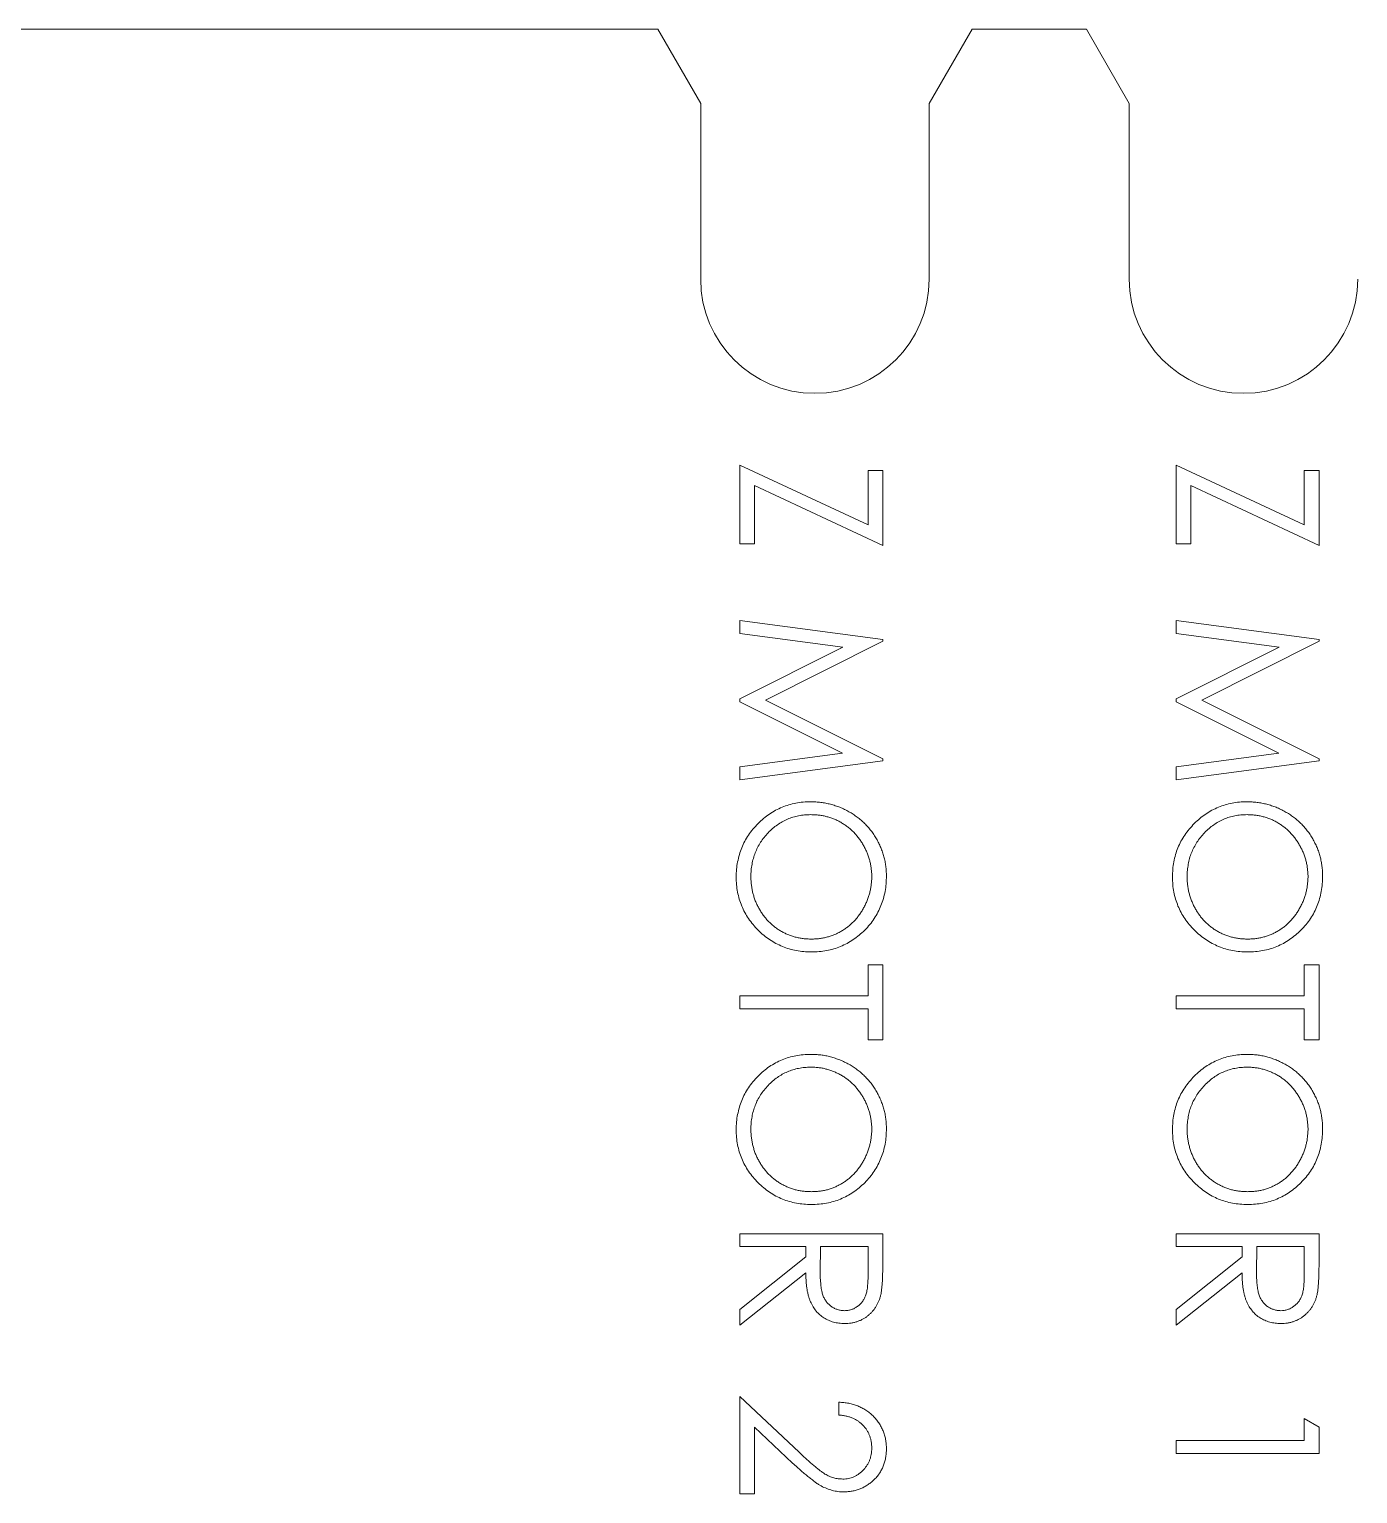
# Model space of a CAD drawing. Header units: millimetres. Extents: x 5 to 292, y 3 to 208.
# Drawn here: x 29.63 to 38.93, y 124.78 to 135.03 of the extents above; entities that cross this region are included whole.
import ezdxf

# ---------------------------------------------------------------- set-up
doc = ezdxf.new("R2010")
doc.units = ezdxf.units.MM

msp = doc.modelspace()

# ---------------------------------------------------------------- linework, layer by layer
at = {"color": 7, "linetype": 'Continuous', "lineweight": 15}
for p, q in [((22.631, 135.035), (34.031, 135.035)), ((34.031, 135.035), (34.331, 134.515)), ((35.931, 134.515), (36.231, 135.035)), ((36.231, 135.035), (37.031, 135.035)), ((37.031, 135.035), (37.331, 134.515)), ((34.331, 133.285), (34.331, 134.515)), ((35.931, 133.285), (35.931, 134.515)), ((37.331, 133.285), (37.331, 134.515)), ((34.606, 131.983), (35.503, 131.564)), ((34.606, 131.432), (34.606, 131.983)), ((35.503, 131.945), (35.606, 131.945)), ((35.503, 131.564), (35.503, 131.945)), ((35.606, 131.945), (35.606, 131.419)), ((37.66, 131.983), (38.557, 131.564)), ((37.66, 131.432), (37.66, 131.983)), ((38.557, 131.945), (38.66, 131.945)), ((38.557, 131.564), (38.557, 131.945)), ((38.66, 131.945), (38.66, 131.419)), ((34.708, 131.839), (34.708, 131.432)), ((35.606, 131.419), (34.708, 131.839)), ((37.762, 131.839), (37.762, 131.432)), ((38.66, 131.419), (37.762, 131.839)), ((34.708, 131.432), (34.606, 131.432)), ((37.762, 131.432), (37.66, 131.432)), ((34.606, 130.893), (35.606, 130.761)), ((34.606, 130.803), (34.606, 130.893)), ((37.66, 130.893), (38.66, 130.761)), ((37.66, 130.803), (37.66, 130.893)), ((35.327, 130.708), (34.606, 130.803)), ((38.381, 130.708), (37.66, 130.803)), ((34.606, 130.345), (35.327, 130.708)), ((35.606, 130.749), (34.785, 130.336)), ((35.606, 130.761), (35.606, 130.749)), ((37.66, 130.345), (38.381, 130.708)), ((38.66, 130.749), (37.839, 130.336)), ((38.66, 130.761), (38.66, 130.749)), ((34.606, 130.325), (34.606, 130.345)), ((35.325, 129.964), (34.606, 130.325)), ((34.785, 130.336), (35.606, 129.924)), ((37.66, 130.325), (37.66, 130.345)), ((38.379, 129.964), (37.66, 130.325)), ((37.839, 130.336), (38.66, 129.924)), ((34.606, 129.868), (35.325, 129.964)), ((37.66, 129.868), (38.379, 129.964)), ((35.606, 129.911), (34.606, 129.778)), ((34.606, 129.778), (34.606, 129.868)), ((35.606, 129.924), (35.606, 129.911)), ((38.66, 129.911), (37.66, 129.778)), ((37.66, 129.778), (37.66, 129.868)), ((38.66, 129.924), (38.66, 129.911)), ((35.503, 128.483), (35.606, 128.483)), ((35.503, 128.265), (35.503, 128.483)), ((35.606, 128.483), (35.606, 127.958)), ((38.557, 128.483), (38.66, 128.483)), ((38.557, 128.265), (38.557, 128.483)), ((38.66, 128.483), (38.66, 127.958)), ((34.606, 128.265), (35.503, 128.265)), ((34.606, 128.175), (34.606, 128.265)), ((37.66, 128.265), (38.557, 128.265)), ((37.66, 128.175), (37.66, 128.265)), ((35.503, 128.175), (34.606, 128.175)), ((35.503, 127.958), (35.503, 128.175)), ((38.557, 128.175), (37.66, 128.175)), ((38.557, 127.958), (38.557, 128.175)), ((35.606, 127.958), (35.503, 127.958)), ((38.66, 127.958), (38.557, 127.958)), ((34.606, 126.509), (34.606, 126.599)), ((34.606, 126.599), (35.606, 126.599)), ((35.606, 126.599), (35.606, 126.398)), ((37.66, 126.509), (37.66, 126.599)), ((37.66, 126.599), (38.66, 126.599)), ((38.66, 126.599), (38.66, 126.398)), ((35.067, 126.509), (34.606, 126.509)), ((35.067, 126.436), (35.067, 126.509)), ((35.17, 126.509), (35.168, 126.326)), ((35.503, 126.509), (35.17, 126.509)), ((35.503, 126.321), (35.503, 126.509)), ((38.121, 126.509), (37.66, 126.509)), ((38.121, 126.436), (38.121, 126.509)), ((38.224, 126.509), (38.222, 126.326)), ((38.557, 126.509), (38.224, 126.509)), ((38.557, 126.321), (38.557, 126.509)), ((34.606, 126.069), (35.067, 126.436)), ((37.66, 126.069), (38.121, 126.436)), ((35.067, 126.325), (34.606, 125.958)), ((38.121, 126.325), (37.66, 125.958)), ((34.606, 125.958), (34.606, 126.069)), ((37.66, 125.958), (37.66, 126.069)), ((34.606, 125.458), (35.02, 125.07)), ((34.606, 124.778), (34.606, 125.458)), ((35.298, 125.329), (35.298, 125.419)), ((34.708, 125.243), (34.708, 124.778)), ((34.975, 124.993), (34.708, 125.243)), ((38.557, 125.15), (38.557, 125.304)), ((38.557, 125.304), (38.66, 125.245)), ((38.66, 125.245), (38.66, 125.06)), ((37.66, 125.15), (38.557, 125.15)), ((37.66, 125.06), (37.66, 125.15)), ((38.66, 125.06), (37.66, 125.06)), ((34.708, 124.778), (34.606, 124.778))]:
    msp.add_line(p, q, dxfattribs=at)
for centre in [(35.131, 133.285), (38.131, 133.285)]:
    msp.add_arc(centre, 0.8, 180, 0, dxfattribs=at)
for points, knots in [([(34.58, 129.097), (34.58, 129.115), (34.581, 129.151), (34.589, 129.203), (34.601, 129.254), (34.617, 129.302), (34.639, 129.348), (34.665, 129.392), (34.696, 129.433), (34.732, 129.472), (34.771, 129.508), (34.812, 129.539), (34.855, 129.565), (34.901, 129.587), (34.948, 129.604), (34.997, 129.615), (35.049, 129.623), (35.084, 129.624), (35.101, 129.624)], [0, 0, 0, 0, 0.0658189, 0.1297465, 0.192072, 0.2534594, 0.3145696, 0.3762799, 0.4390257, 0.503267, 0.5674928, 0.6297048, 0.6909996, 0.7514517, 0.8120044, 0.8731497, 0.9356355, 1, 1, 1, 1]), ([(35.101, 129.624), (35.113, 129.624), (35.137, 129.624), (35.172, 129.62), (35.206, 129.615), (35.24, 129.607), (35.273, 129.597), (35.306, 129.586), (35.338, 129.571), (35.369, 129.555), (35.399, 129.537), (35.427, 129.517), (35.454, 129.496), (35.479, 129.473), (35.502, 129.448), (35.524, 129.422), (35.544, 129.394), (35.562, 129.365), (35.578, 129.335), (35.592, 129.304), (35.604, 129.272), (35.614, 129.24), (35.622, 129.207), (35.627, 129.174), (35.631, 129.14), (35.631, 129.117), (35.631, 129.105)], [0, 0, 0, 0, 0.043209, 0.085873, 0.12812, 0.170152, 0.211918, 0.253753, 0.296006, 0.338443, 0.381015, 0.42282, 0.464089, 0.505126, 0.545975, 0.586985, 0.628339, 0.670084, 0.711992, 0.753039, 0.794049, 0.834886, 0.875498, 0.916547, 0.958004, 1, 1, 1, 1]), ([(37.634, 129.097), (37.635, 129.115), (37.635, 129.151), (37.643, 129.203), (37.655, 129.254), (37.671, 129.302), (37.693, 129.348), (37.719, 129.392), (37.751, 129.433), (37.786, 129.472), (37.825, 129.508), (37.866, 129.539), (37.909, 129.565), (37.955, 129.587), (38.002, 129.604), (38.051, 129.615), (38.103, 129.623), (38.138, 129.624), (38.155, 129.624)], [0, 0, 0, 0, 0.065819, 0.129747, 0.192072, 0.253459, 0.31457, 0.37628, 0.439026, 0.503267, 0.567493, 0.629705, 0.691, 0.751452, 0.812004, 0.87315, 0.935635, 1, 1, 1, 1]), ([(38.155, 129.624), (38.167, 129.624), (38.191, 129.624), (38.226, 129.62), (38.261, 129.615), (38.294, 129.607), (38.328, 129.597), (38.36, 129.586), (38.392, 129.571), (38.423, 129.555), (38.453, 129.537), (38.481, 129.517), (38.508, 129.496), (38.533, 129.473), (38.556, 129.448), (38.578, 129.422), (38.598, 129.394), (38.616, 129.365), (38.632, 129.335), (38.646, 129.304), (38.659, 129.272), (38.668, 129.24), (38.676, 129.207), (38.681, 129.174), (38.685, 129.14), (38.685, 129.117), (38.685, 129.105)], [0, 0, 0, 0, 0.043209, 0.085873, 0.12812, 0.170152, 0.211918, 0.253753, 0.296006, 0.338443, 0.381015, 0.42282, 0.464089, 0.505126, 0.545975, 0.586985, 0.628339, 0.670084, 0.711992, 0.753039, 0.794049, 0.834886, 0.875498, 0.916547, 0.958004, 1, 1, 1, 1]), ([(35.102, 129.534), (35.087, 129.534), (35.059, 129.533), (35.017, 129.527), (34.977, 129.517), (34.939, 129.503), (34.902, 129.485), (34.867, 129.463), (34.834, 129.437), (34.803, 129.408), (34.775, 129.375), (34.75, 129.341), (34.729, 129.305), (34.712, 129.267), (34.699, 129.228), (34.69, 129.187), (34.683, 129.144), (34.683, 129.115), (34.683, 129.101)], [0, 0, 0, 0, 0.064504, 0.126899, 0.187747, 0.24815, 0.308586, 0.369583, 0.431827, 0.49618, 0.560668, 0.623504, 0.68526, 0.746537, 0.808327, 0.870486, 0.934317, 1, 1, 1, 1]), ([(35.529, 129.101), (35.529, 129.11), (35.528, 129.129), (35.525, 129.157), (35.521, 129.185), (35.515, 129.212), (35.506, 129.239), (35.497, 129.266), (35.485, 129.292), (35.472, 129.317), (35.457, 129.342), (35.441, 129.366), (35.423, 129.388), (35.405, 129.408), (35.385, 129.428), (35.364, 129.446), (35.341, 129.462), (35.318, 129.477), (35.293, 129.491), (35.268, 129.503), (35.242, 129.512), (35.215, 129.52), (35.188, 129.527), (35.16, 129.531), (35.131, 129.534), (35.111, 129.534), (35.102, 129.534)], [0, 0, 0, 0, 0.0420233, 0.0836449, 0.1249838, 0.1662475, 0.2077016, 0.2496311, 0.2917418, 0.3347429, 0.3774602, 0.4195563, 0.4610442, 0.5020963, 0.5428907, 0.5838008, 0.6248636, 0.6662247, 0.7073992, 0.7485567, 0.7896546, 0.8307397, 0.8720701, 0.9139934, 0.9564981, 1, 1, 1, 1]), ([(38.156, 129.534), (38.141, 129.534), (38.113, 129.533), (38.071, 129.527), (38.031, 129.517), (37.993, 129.503), (37.956, 129.485), (37.922, 129.463), (37.889, 129.437), (37.858, 129.408), (37.829, 129.375), (37.805, 129.341), (37.784, 129.305), (37.766, 129.267), (37.753, 129.228), (37.744, 129.187), (37.738, 129.144), (37.737, 129.115), (37.737, 129.101)], [0, 0, 0, 0, 0.064504, 0.126899, 0.187747, 0.24815, 0.308586, 0.369583, 0.431827, 0.49618, 0.560668, 0.623504, 0.68526, 0.746537, 0.808327, 0.870486, 0.934317, 1, 1, 1, 1]), ([(38.583, 129.101), (38.583, 129.11), (38.582, 129.129), (38.579, 129.157), (38.575, 129.185), (38.569, 129.212), (38.561, 129.239), (38.551, 129.266), (38.539, 129.292), (38.526, 129.317), (38.511, 129.342), (38.495, 129.366), (38.477, 129.388), (38.459, 129.408), (38.439, 129.428), (38.418, 129.446), (38.395, 129.462), (38.372, 129.477), (38.347, 129.491), (38.322, 129.503), (38.296, 129.512), (38.269, 129.52), (38.242, 129.527), (38.214, 129.531), (38.185, 129.534), (38.166, 129.534), (38.156, 129.534)], [0, 0, 0, 0, 0.0420233, 0.0836449, 0.1249838, 0.1662475, 0.2077016, 0.2496311, 0.2917418, 0.3347429, 0.3774602, 0.4195563, 0.4610442, 0.5020963, 0.5428907, 0.5838008, 0.6248636, 0.6662247, 0.7073992, 0.7485567, 0.7896546, 0.8307397, 0.8720701, 0.9139934, 0.9564981, 1, 1, 1, 1]), ([(35.106, 128.573), (35.088, 128.573), (35.053, 128.574), (35.001, 128.582), (34.951, 128.593), (34.903, 128.61), (34.857, 128.632), (34.813, 128.658), (34.771, 128.689), (34.733, 128.725), (34.697, 128.764), (34.666, 128.805), (34.639, 128.848), (34.618, 128.894), (34.6, 128.942), (34.589, 128.992), (34.581, 129.044), (34.58, 129.079), (34.58, 129.097)], [0, 0, 0, 0, 0.065227, 0.128569, 0.19032, 0.251378, 0.312388, 0.373789, 0.436431, 0.500567, 0.564687, 0.627136, 0.688455, 0.749246, 0.810155, 0.871671, 0.934773, 1, 1, 1, 1]), ([(34.683, 129.101), (34.683, 129.091), (34.683, 129.071), (34.686, 129.042), (34.69, 129.013), (34.696, 128.985), (34.704, 128.958), (34.713, 128.931), (34.725, 128.904), (34.738, 128.879), (34.753, 128.854), (34.768, 128.83), (34.786, 128.809), (34.804, 128.788), (34.824, 128.769), (34.845, 128.751), (34.867, 128.734), (34.891, 128.719), (34.915, 128.706), (34.941, 128.694), (34.967, 128.685), (34.993, 128.677), (35.021, 128.67), (35.049, 128.666), (35.077, 128.663), (35.097, 128.663), (35.106, 128.663)], [0, 0, 0, 0, 0.043633, 0.086538, 0.129177, 0.171436, 0.213416, 0.255266, 0.297369, 0.339941, 0.382347, 0.423953, 0.464871, 0.505572, 0.546003, 0.586568, 0.627065, 0.668271, 0.709549, 0.750428, 0.791096, 0.832027, 0.873136, 0.914611, 0.956956, 1, 1, 1, 1]), ([(35.631, 129.105), (35.631, 129.086), (35.63, 129.05), (35.623, 128.997), (35.611, 128.946), (35.594, 128.897), (35.573, 128.85), (35.547, 128.806), (35.516, 128.764), (35.48, 128.725), (35.441, 128.69), (35.4, 128.658), (35.356, 128.632), (35.311, 128.61), (35.263, 128.593), (35.212, 128.582), (35.16, 128.574), (35.124, 128.573), (35.106, 128.573)], [0, 0, 0, 0, 0.06657, 0.130749, 0.193413, 0.254989, 0.316114, 0.377262, 0.439401, 0.502971, 0.566525, 0.628231, 0.689091, 0.749345, 0.81017, 0.87161, 0.934869, 1, 1, 1, 1]), ([(35.106, 128.663), (35.116, 128.663), (35.135, 128.663), (35.164, 128.666), (35.191, 128.67), (35.218, 128.677), (35.245, 128.685), (35.27, 128.694), (35.295, 128.706), (35.319, 128.719), (35.343, 128.735), (35.365, 128.751), (35.385, 128.769), (35.405, 128.788), (35.424, 128.809), (35.441, 128.832), (35.457, 128.855), (35.472, 128.881), (35.485, 128.906), (35.497, 128.933), (35.507, 128.96), (35.515, 128.987), (35.521, 129.015), (35.525, 129.043), (35.528, 129.072), (35.529, 129.091), (35.529, 129.101)], [0, 0, 0, 0, 0.042915, 0.08513, 0.126473, 0.167453, 0.207976, 0.248249, 0.28875, 0.32967, 0.370537, 0.411129, 0.451819, 0.492406, 0.533486, 0.575263, 0.617441, 0.660672, 0.70394, 0.746868, 0.789079, 0.831104, 0.873238, 0.915166, 0.957381, 1, 1, 1, 1]), ([(38.16, 128.573), (38.142, 128.573), (38.107, 128.574), (38.055, 128.582), (38.005, 128.593), (37.957, 128.61), (37.911, 128.632), (37.867, 128.658), (37.826, 128.689), (37.787, 128.725), (37.751, 128.764), (37.72, 128.805), (37.693, 128.848), (37.672, 128.894), (37.655, 128.942), (37.643, 128.992), (37.635, 129.044), (37.635, 129.079), (37.634, 129.097)], [0, 0, 0, 0, 0.065227, 0.128569, 0.19032, 0.251378, 0.312388, 0.373789, 0.436431, 0.500567, 0.564687, 0.627136, 0.688455, 0.749246, 0.810155, 0.871671, 0.934773, 1, 1, 1, 1]), ([(37.737, 129.101), (37.737, 129.091), (37.737, 129.071), (37.74, 129.042), (37.744, 129.013), (37.75, 128.985), (37.758, 128.958), (37.768, 128.931), (37.779, 128.904), (37.792, 128.879), (37.807, 128.854), (37.822, 128.83), (37.84, 128.809), (37.858, 128.788), (37.878, 128.769), (37.899, 128.751), (37.921, 128.734), (37.945, 128.719), (37.969, 128.706), (37.995, 128.694), (38.021, 128.685), (38.047, 128.677), (38.075, 128.67), (38.103, 128.666), (38.131, 128.663), (38.151, 128.663), (38.16, 128.663)], [0, 0, 0, 0, 0.043633, 0.086538, 0.129177, 0.171436, 0.213416, 0.255266, 0.297369, 0.339941, 0.382347, 0.423953, 0.464871, 0.505572, 0.546003, 0.586568, 0.627065, 0.668271, 0.709549, 0.750428, 0.791096, 0.832027, 0.873136, 0.914611, 0.956956, 1, 1, 1, 1]), ([(38.685, 129.105), (38.685, 129.086), (38.684, 129.05), (38.677, 128.997), (38.665, 128.946), (38.649, 128.897), (38.627, 128.85), (38.601, 128.806), (38.57, 128.764), (38.534, 128.725), (38.495, 128.69), (38.454, 128.658), (38.411, 128.632), (38.365, 128.61), (38.317, 128.593), (38.266, 128.582), (38.214, 128.574), (38.178, 128.573), (38.16, 128.573)], [0, 0, 0, 0, 0.06657, 0.130749, 0.193413, 0.254989, 0.316114, 0.377262, 0.439401, 0.502971, 0.566525, 0.628231, 0.689091, 0.749345, 0.81017, 0.87161, 0.934869, 1, 1, 1, 1]), ([(38.16, 128.663), (38.17, 128.663), (38.189, 128.663), (38.218, 128.666), (38.245, 128.67), (38.273, 128.677), (38.299, 128.685), (38.324, 128.694), (38.349, 128.706), (38.373, 128.719), (38.397, 128.735), (38.419, 128.751), (38.44, 128.769), (38.459, 128.788), (38.478, 128.809), (38.495, 128.832), (38.511, 128.855), (38.526, 128.881), (38.539, 128.906), (38.551, 128.933), (38.561, 128.96), (38.569, 128.987), (38.575, 129.015), (38.579, 129.043), (38.582, 129.072), (38.583, 129.091), (38.583, 129.101)], [0, 0, 0, 0, 0.042915, 0.08513, 0.126473, 0.167453, 0.207976, 0.248249, 0.28875, 0.32967, 0.370537, 0.411129, 0.451819, 0.492406, 0.533486, 0.575263, 0.617441, 0.660672, 0.70394, 0.746868, 0.789079, 0.831104, 0.873238, 0.915166, 0.957381, 1, 1, 1, 1]), ([(34.58, 127.328), (34.58, 127.346), (34.581, 127.382), (34.589, 127.434), (34.601, 127.484), (34.617, 127.533), (34.639, 127.578), (34.665, 127.622), (34.696, 127.664), (34.732, 127.703), (34.771, 127.739), (34.812, 127.77), (34.855, 127.796), (34.901, 127.817), (34.948, 127.835), (34.997, 127.846), (35.049, 127.854), (35.084, 127.855), (35.101, 127.855)], [0, 0, 0, 0, 0.065819, 0.129747, 0.192072, 0.253459, 0.31457, 0.37628, 0.439026, 0.503267, 0.567493, 0.629705, 0.691, 0.751452, 0.812004, 0.87315, 0.935635, 1, 1, 1, 1]), ([(35.101, 127.855), (35.113, 127.855), (35.137, 127.855), (35.172, 127.851), (35.206, 127.846), (35.24, 127.838), (35.273, 127.828), (35.306, 127.816), (35.338, 127.802), (35.369, 127.786), (35.399, 127.768), (35.427, 127.748), (35.454, 127.727), (35.479, 127.703), (35.502, 127.679), (35.524, 127.653), (35.544, 127.625), (35.562, 127.596), (35.578, 127.566), (35.592, 127.535), (35.604, 127.503), (35.614, 127.471), (35.622, 127.438), (35.627, 127.404), (35.631, 127.37), (35.631, 127.347), (35.631, 127.336)], [0, 0, 0, 0, 0.043209, 0.0858729, 0.12812, 0.170152, 0.2119176, 0.253753, 0.2960064, 0.3384434, 0.3810154, 0.4228205, 0.4640891, 0.5051258, 0.545975, 0.5869852, 0.6283386, 0.6700838, 0.7119916, 0.7530392, 0.7940494, 0.8348855, 0.8754983, 0.9165473, 0.9580038, 1, 1, 1, 1]), ([(37.634, 127.328), (37.635, 127.346), (37.635, 127.382), (37.643, 127.434), (37.655, 127.484), (37.671, 127.533), (37.693, 127.578), (37.719, 127.622), (37.751, 127.664), (37.786, 127.703), (37.825, 127.739), (37.866, 127.77), (37.909, 127.796), (37.955, 127.817), (38.002, 127.835), (38.051, 127.846), (38.103, 127.854), (38.138, 127.855), (38.155, 127.855)], [0, 0, 0, 0, 0.065819, 0.129747, 0.192072, 0.253459, 0.31457, 0.37628, 0.439026, 0.503267, 0.567493, 0.629705, 0.691, 0.751452, 0.812004, 0.87315, 0.935635, 1, 1, 1, 1]), ([(38.155, 127.855), (38.167, 127.855), (38.191, 127.855), (38.226, 127.851), (38.261, 127.846), (38.294, 127.838), (38.328, 127.828), (38.36, 127.816), (38.392, 127.802), (38.423, 127.786), (38.453, 127.768), (38.481, 127.748), (38.508, 127.727), (38.533, 127.703), (38.556, 127.679), (38.578, 127.653), (38.598, 127.625), (38.616, 127.596), (38.632, 127.566), (38.646, 127.535), (38.659, 127.503), (38.668, 127.471), (38.676, 127.438), (38.681, 127.404), (38.685, 127.37), (38.685, 127.347), (38.685, 127.336)], [0, 0, 0, 0, 0.043209, 0.085873, 0.12812, 0.170152, 0.211918, 0.253753, 0.296006, 0.338443, 0.381015, 0.42282, 0.464089, 0.505126, 0.545975, 0.586985, 0.628339, 0.670084, 0.711992, 0.753039, 0.794049, 0.834886, 0.875498, 0.916547, 0.958004, 1, 1, 1, 1]), ([(35.102, 127.765), (35.087, 127.765), (35.059, 127.764), (35.017, 127.758), (34.977, 127.748), (34.939, 127.734), (34.902, 127.716), (34.867, 127.694), (34.834, 127.668), (34.803, 127.638), (34.775, 127.606), (34.75, 127.572), (34.729, 127.536), (34.712, 127.498), (34.699, 127.459), (34.69, 127.418), (34.683, 127.375), (34.683, 127.346), (34.683, 127.331)], [0, 0, 0, 0, 0.064504, 0.126899, 0.187747, 0.24815, 0.308586, 0.369583, 0.431827, 0.49618, 0.560668, 0.623504, 0.68526, 0.746537, 0.808327, 0.870486, 0.934317, 1, 1, 1, 1]), ([(35.529, 127.331), (35.529, 127.341), (35.528, 127.36), (35.525, 127.388), (35.521, 127.416), (35.515, 127.443), (35.506, 127.47), (35.497, 127.496), (35.485, 127.523), (35.472, 127.548), (35.457, 127.573), (35.441, 127.596), (35.423, 127.619), (35.405, 127.639), (35.385, 127.658), (35.364, 127.677), (35.341, 127.693), (35.318, 127.708), (35.293, 127.721), (35.268, 127.733), (35.242, 127.743), (35.215, 127.751), (35.188, 127.758), (35.16, 127.762), (35.131, 127.765), (35.111, 127.765), (35.102, 127.765)], [0, 0, 0, 0, 0.042023, 0.083645, 0.124984, 0.166247, 0.207702, 0.249631, 0.291742, 0.334743, 0.37746, 0.419556, 0.461044, 0.502096, 0.542891, 0.583801, 0.624864, 0.666225, 0.707399, 0.748557, 0.789655, 0.83074, 0.87207, 0.913993, 0.956498, 1, 1, 1, 1]), ([(38.156, 127.765), (38.141, 127.765), (38.113, 127.764), (38.071, 127.758), (38.031, 127.748), (37.993, 127.734), (37.956, 127.716), (37.922, 127.694), (37.889, 127.668), (37.858, 127.638), (37.829, 127.606), (37.805, 127.572), (37.784, 127.536), (37.766, 127.498), (37.753, 127.459), (37.744, 127.418), (37.738, 127.375), (37.737, 127.346), (37.737, 127.331)], [0, 0, 0, 0, 0.064504, 0.126899, 0.187747, 0.24815, 0.308586, 0.369583, 0.431827, 0.49618, 0.560668, 0.623504, 0.68526, 0.746537, 0.808327, 0.870486, 0.934317, 1, 1, 1, 1]), ([(38.583, 127.331), (38.583, 127.341), (38.582, 127.36), (38.579, 127.388), (38.575, 127.416), (38.569, 127.443), (38.561, 127.47), (38.551, 127.496), (38.539, 127.523), (38.526, 127.548), (38.511, 127.573), (38.495, 127.596), (38.477, 127.619), (38.459, 127.639), (38.439, 127.658), (38.418, 127.677), (38.395, 127.693), (38.372, 127.708), (38.347, 127.721), (38.322, 127.733), (38.296, 127.743), (38.269, 127.751), (38.242, 127.758), (38.214, 127.762), (38.185, 127.765), (38.166, 127.765), (38.156, 127.765)], [0, 0, 0, 0, 0.042023, 0.083645, 0.124984, 0.166247, 0.207702, 0.249631, 0.291742, 0.334743, 0.37746, 0.419556, 0.461044, 0.502096, 0.542891, 0.583801, 0.624864, 0.666225, 0.707399, 0.748557, 0.789655, 0.83074, 0.87207, 0.913993, 0.956498, 1, 1, 1, 1]), ([(35.106, 126.804), (35.088, 126.804), (35.053, 126.805), (35.001, 126.812), (34.951, 126.824), (34.903, 126.841), (34.857, 126.862), (34.813, 126.889), (34.771, 126.92), (34.733, 126.956), (34.697, 126.994), (34.666, 127.036), (34.639, 127.079), (34.618, 127.125), (34.6, 127.173), (34.589, 127.222), (34.581, 127.274), (34.58, 127.31), (34.58, 127.328)], [0, 0, 0, 0, 0.0652265, 0.128569, 0.1903204, 0.251378, 0.3123875, 0.3737887, 0.4364312, 0.5005668, 0.5646868, 0.6271355, 0.6884554, 0.7492457, 0.8101552, 0.8716709, 0.9347735, 1, 1, 1, 1]), ([(34.683, 127.331), (34.683, 127.321), (34.683, 127.302), (34.686, 127.273), (34.69, 127.244), (34.696, 127.216), (34.704, 127.188), (34.713, 127.161), (34.725, 127.135), (34.738, 127.109), (34.753, 127.085), (34.768, 127.061), (34.786, 127.039), (34.804, 127.019), (34.824, 126.999), (34.845, 126.982), (34.867, 126.965), (34.891, 126.95), (34.915, 126.937), (34.941, 126.925), (34.967, 126.915), (34.993, 126.907), (35.021, 126.901), (35.049, 126.897), (35.077, 126.894), (35.097, 126.894), (35.106, 126.893)], [0, 0, 0, 0, 0.043633, 0.086538, 0.129177, 0.171436, 0.213416, 0.255266, 0.297369, 0.339941, 0.382347, 0.423953, 0.464871, 0.505572, 0.546003, 0.586568, 0.627065, 0.668271, 0.709549, 0.750428, 0.791096, 0.832027, 0.873136, 0.914611, 0.956956, 1, 1, 1, 1]), ([(35.631, 127.336), (35.631, 127.317), (35.63, 127.281), (35.623, 127.227), (35.611, 127.176), (35.594, 127.127), (35.573, 127.081), (35.547, 127.037), (35.516, 126.995), (35.48, 126.956), (35.441, 126.92), (35.4, 126.889), (35.356, 126.863), (35.311, 126.841), (35.263, 126.824), (35.212, 126.812), (35.16, 126.805), (35.124, 126.804), (35.106, 126.804)], [0, 0, 0, 0, 0.06657, 0.130749, 0.193413, 0.254989, 0.316114, 0.377262, 0.439401, 0.502971, 0.566525, 0.628231, 0.689091, 0.749345, 0.81017, 0.87161, 0.934869, 1, 1, 1, 1]), ([(35.106, 126.893), (35.116, 126.894), (35.135, 126.894), (35.164, 126.897), (35.191, 126.901), (35.218, 126.907), (35.245, 126.915), (35.27, 126.925), (35.295, 126.937), (35.319, 126.95), (35.343, 126.965), (35.365, 126.982), (35.385, 127), (35.405, 127.019), (35.424, 127.04), (35.441, 127.062), (35.457, 127.086), (35.472, 127.111), (35.485, 127.137), (35.497, 127.164), (35.507, 127.191), (35.515, 127.218), (35.521, 127.246), (35.525, 127.274), (35.528, 127.303), (35.529, 127.322), (35.529, 127.331)], [0, 0, 0, 0, 0.042915, 0.08513, 0.126473, 0.167453, 0.207976, 0.248249, 0.28875, 0.32967, 0.370537, 0.411129, 0.451819, 0.492406, 0.533486, 0.575263, 0.617441, 0.660672, 0.70394, 0.746868, 0.789079, 0.831104, 0.873238, 0.915166, 0.957381, 1, 1, 1, 1]), ([(38.16, 126.804), (38.142, 126.804), (38.107, 126.805), (38.055, 126.812), (38.005, 126.824), (37.957, 126.841), (37.911, 126.862), (37.867, 126.889), (37.826, 126.92), (37.787, 126.956), (37.751, 126.994), (37.72, 127.036), (37.693, 127.079), (37.672, 127.125), (37.655, 127.173), (37.643, 127.222), (37.635, 127.274), (37.635, 127.31), (37.634, 127.328)], [0, 0, 0, 0, 0.0652265, 0.128569, 0.1903204, 0.251378, 0.3123875, 0.3737887, 0.4364312, 0.5005668, 0.5646868, 0.6271355, 0.6884554, 0.7492457, 0.8101552, 0.8716709, 0.9347735, 1, 1, 1, 1]), ([(37.737, 127.331), (37.737, 127.321), (37.737, 127.302), (37.74, 127.273), (37.744, 127.244), (37.75, 127.216), (37.758, 127.188), (37.768, 127.161), (37.779, 127.135), (37.792, 127.109), (37.807, 127.085), (37.822, 127.061), (37.84, 127.039), (37.858, 127.019), (37.878, 126.999), (37.899, 126.982), (37.921, 126.965), (37.945, 126.95), (37.969, 126.937), (37.995, 126.925), (38.021, 126.915), (38.047, 126.907), (38.075, 126.901), (38.103, 126.897), (38.131, 126.894), (38.151, 126.894), (38.16, 126.893)], [0, 0, 0, 0, 0.043633, 0.086538, 0.129177, 0.171436, 0.213416, 0.255266, 0.297369, 0.339941, 0.382347, 0.423953, 0.464871, 0.505572, 0.546003, 0.586568, 0.627065, 0.668271, 0.709549, 0.750428, 0.791096, 0.832027, 0.873136, 0.914611, 0.956956, 1, 1, 1, 1]), ([(38.685, 127.336), (38.685, 127.317), (38.684, 127.281), (38.677, 127.227), (38.665, 127.176), (38.649, 127.127), (38.627, 127.081), (38.601, 127.037), (38.57, 126.995), (38.534, 126.956), (38.495, 126.92), (38.454, 126.889), (38.411, 126.863), (38.365, 126.841), (38.317, 126.824), (38.266, 126.812), (38.214, 126.805), (38.178, 126.804), (38.16, 126.804)], [0, 0, 0, 0, 0.06657, 0.130749, 0.193413, 0.254989, 0.316114, 0.377262, 0.439401, 0.502971, 0.566525, 0.628231, 0.689091, 0.749345, 0.81017, 0.87161, 0.934869, 1, 1, 1, 1]), ([(38.16, 126.893), (38.17, 126.894), (38.189, 126.894), (38.218, 126.897), (38.245, 126.901), (38.273, 126.907), (38.299, 126.915), (38.324, 126.925), (38.349, 126.937), (38.373, 126.95), (38.397, 126.965), (38.419, 126.982), (38.44, 127), (38.459, 127.019), (38.478, 127.04), (38.495, 127.062), (38.511, 127.086), (38.526, 127.111), (38.539, 127.137), (38.551, 127.164), (38.561, 127.191), (38.569, 127.218), (38.575, 127.246), (38.579, 127.274), (38.582, 127.303), (38.583, 127.322), (38.583, 127.331)], [0, 0, 0, 0, 0.042915, 0.08513, 0.126473, 0.167453, 0.207976, 0.248249, 0.28875, 0.32967, 0.370537, 0.411129, 0.451819, 0.492406, 0.533486, 0.575263, 0.617441, 0.660672, 0.70394, 0.746868, 0.789079, 0.831104, 0.873238, 0.915166, 0.957381, 1, 1, 1, 1]), ([(35.606, 126.398), (35.606, 126.385), (35.606, 126.359), (35.605, 126.323), (35.604, 126.289), (35.603, 126.259), (35.6, 126.233), (35.598, 126.209), (35.596, 126.189), (35.593, 126.177), (35.592, 126.172)], [0, 0, 0, 0, 0.176258, 0.338434, 0.484822, 0.617158, 0.734698, 0.837385, 0.926372, 1, 1, 1, 1]), ([(38.66, 126.398), (38.66, 126.385), (38.66, 126.359), (38.659, 126.323), (38.658, 126.289), (38.657, 126.259), (38.654, 126.233), (38.652, 126.209), (38.65, 126.189), (38.647, 126.177), (38.646, 126.172)], [0, 0, 0, 0, 0.176258, 0.338434, 0.484822, 0.617158, 0.734698, 0.837385, 0.926372, 1, 1, 1, 1]), ([(35.338, 125.97), (35.325, 125.971), (35.299, 125.972), (35.261, 125.979), (35.226, 125.992), (35.193, 126.009), (35.164, 126.031), (35.138, 126.057), (35.117, 126.088), (35.102, 126.117), (35.092, 126.142), (35.085, 126.163), (35.08, 126.186), (35.075, 126.21), (35.072, 126.236), (35.069, 126.264), (35.068, 126.294), (35.067, 126.314), (35.067, 126.325)], [0, 0, 0, 0, 0.07878, 0.153721, 0.226714, 0.299191, 0.37119, 0.443006, 0.516689, 0.593217, 0.633873, 0.676989, 0.7229, 0.771959, 0.824211, 0.879379, 0.937948, 1, 1, 1, 1]), ([(35.168, 126.326), (35.168, 126.317), (35.168, 126.301), (35.169, 126.277), (35.171, 126.254), (35.173, 126.234), (35.175, 126.215), (35.179, 126.198), (35.182, 126.182), (35.188, 126.164), (35.197, 126.144), (35.21, 126.123), (35.227, 126.104), (35.246, 126.088), (35.267, 126.076), (35.29, 126.067), (35.314, 126.061), (35.33, 126.06), (35.338, 126.06)], [0, 0, 0, 0, 0.071668, 0.138913, 0.201185, 0.259124, 0.312255, 0.360682, 0.405086, 0.445102, 0.518778, 0.589462, 0.658462, 0.727283, 0.796322, 0.863175, 0.930949, 1, 1, 1, 1]), ([(35.338, 126.06), (35.346, 126.06), (35.362, 126.061), (35.386, 126.067), (35.408, 126.076), (35.428, 126.089), (35.447, 126.104), (35.463, 126.122), (35.476, 126.143), (35.485, 126.161), (35.49, 126.178), (35.494, 126.193), (35.497, 126.21), (35.499, 126.228), (35.501, 126.249), (35.502, 126.271), (35.503, 126.296), (35.503, 126.313), (35.503, 126.321)], [0, 0, 0, 0, 0.068814, 0.136365, 0.204019, 0.273064, 0.342913, 0.410965, 0.479169, 0.549308, 0.587652, 0.630647, 0.678879, 0.731934, 0.791111, 0.855283, 0.925086, 1, 1, 1, 1]), ([(38.392, 125.97), (38.379, 125.971), (38.353, 125.972), (38.315, 125.979), (38.28, 125.992), (38.247, 126.009), (38.218, 126.031), (38.192, 126.057), (38.171, 126.088), (38.156, 126.117), (38.146, 126.142), (38.139, 126.163), (38.134, 126.186), (38.129, 126.21), (38.126, 126.236), (38.123, 126.264), (38.122, 126.294), (38.121, 126.314), (38.121, 126.325)], [0, 0, 0, 0, 0.07878, 0.153721, 0.226714, 0.299191, 0.37119, 0.443006, 0.516689, 0.593217, 0.633873, 0.676989, 0.7229, 0.771959, 0.824211, 0.879379, 0.937948, 1, 1, 1, 1]), ([(38.222, 126.326), (38.222, 126.317), (38.222, 126.301), (38.224, 126.277), (38.225, 126.254), (38.227, 126.234), (38.229, 126.215), (38.233, 126.198), (38.236, 126.182), (38.242, 126.164), (38.251, 126.144), (38.265, 126.123), (38.281, 126.104), (38.3, 126.088), (38.321, 126.076), (38.344, 126.067), (38.368, 126.061), (38.384, 126.06), (38.393, 126.06)], [0, 0, 0, 0, 0.071668, 0.138913, 0.201185, 0.259124, 0.312255, 0.360682, 0.405086, 0.445102, 0.518778, 0.589462, 0.658462, 0.727283, 0.796322, 0.863175, 0.930949, 1, 1, 1, 1]), ([(38.393, 126.06), (38.401, 126.06), (38.417, 126.061), (38.44, 126.067), (38.462, 126.076), (38.482, 126.089), (38.501, 126.104), (38.517, 126.122), (38.53, 126.143), (38.539, 126.161), (38.544, 126.178), (38.548, 126.193), (38.551, 126.21), (38.553, 126.228), (38.555, 126.249), (38.556, 126.271), (38.557, 126.296), (38.557, 126.313), (38.557, 126.321)], [0, 0, 0, 0, 0.068814, 0.136365, 0.204019, 0.273064, 0.342913, 0.410965, 0.479169, 0.549308, 0.587652, 0.630647, 0.678879, 0.731934, 0.791111, 0.855283, 0.925086, 1, 1, 1, 1]), ([(35.592, 126.172), (35.59, 126.165), (35.587, 126.15), (35.579, 126.129), (35.57, 126.109), (35.56, 126.091), (35.548, 126.073), (35.535, 126.056), (35.52, 126.041), (35.504, 126.026), (35.487, 126.013), (35.468, 126.002), (35.449, 125.992), (35.429, 125.984), (35.408, 125.978), (35.385, 125.973), (35.362, 125.971), (35.346, 125.97), (35.338, 125.97)], [0, 0, 0, 0, 0.064217, 0.127064, 0.188745, 0.249132, 0.309453, 0.369827, 0.43065, 0.492352, 0.554072, 0.61569, 0.676798, 0.738439, 0.801317, 0.865185, 0.931641, 1, 1, 1, 1]), ([(38.646, 126.172), (38.644, 126.165), (38.641, 126.15), (38.633, 126.129), (38.624, 126.109), (38.614, 126.091), (38.602, 126.073), (38.589, 126.056), (38.574, 126.041), (38.558, 126.026), (38.541, 126.013), (38.523, 126.002), (38.503, 125.992), (38.483, 125.984), (38.462, 125.978), (38.439, 125.973), (38.416, 125.971), (38.4, 125.97), (38.392, 125.97)], [0, 0, 0, 0, 0.064217, 0.127064, 0.188745, 0.249132, 0.309453, 0.369827, 0.43065, 0.492352, 0.554072, 0.61569, 0.676798, 0.738439, 0.801317, 0.865185, 0.931641, 1, 1, 1, 1]), ([(35.298, 125.419), (35.31, 125.418), (35.333, 125.417), (35.367, 125.412), (35.4, 125.404), (35.431, 125.393), (35.46, 125.38), (35.488, 125.364), (35.514, 125.344), (35.538, 125.323), (35.56, 125.299), (35.579, 125.274), (35.595, 125.247), (35.608, 125.219), (35.619, 125.189), (35.626, 125.158), (35.631, 125.126), (35.631, 125.104), (35.631, 125.093)], [0, 0, 0, 0, 0.068791, 0.135103, 0.198979, 0.261904, 0.323495, 0.385195, 0.446969, 0.509765, 0.572251, 0.633405, 0.693251, 0.752583, 0.812579, 0.873275, 0.93555, 1, 1, 1, 1]), ([(35.529, 125.098), (35.529, 125.105), (35.528, 125.121), (35.525, 125.143), (35.52, 125.165), (35.514, 125.185), (35.505, 125.205), (35.495, 125.223), (35.482, 125.241), (35.468, 125.257), (35.452, 125.272), (35.435, 125.286), (35.416, 125.297), (35.395, 125.307), (35.373, 125.316), (35.349, 125.322), (35.324, 125.327), (35.307, 125.328), (35.298, 125.329)], [0, 0, 0, 0, 0.064439, 0.126547, 0.186887, 0.245878, 0.304041, 0.362191, 0.420976, 0.48066, 0.5406, 0.600689, 0.661936, 0.724443, 0.789038, 0.856314, 0.926352, 1, 1, 1, 1]), ([(35.02, 125.07), (35.029, 125.06), (35.048, 125.042), (35.076, 125.016), (35.102, 124.993), (35.125, 124.973), (35.147, 124.955), (35.167, 124.94), (35.185, 124.927), (35.205, 124.913), (35.231, 124.9), (35.262, 124.889), (35.294, 124.882), (35.315, 124.881), (35.326, 124.881)], [0, 0, 0, 0, 0.110803, 0.212829, 0.306101, 0.390647, 0.466924, 0.534481, 0.593587, 0.644557, 0.7362, 0.825024, 0.911986, 1, 1, 1, 1]), ([(35.326, 124.881), (35.333, 124.881), (35.346, 124.881), (35.366, 124.884), (35.385, 124.889), (35.403, 124.896), (35.421, 124.905), (35.438, 124.916), (35.454, 124.929), (35.469, 124.943), (35.483, 124.959), (35.495, 124.976), (35.506, 124.994), (35.514, 125.013), (35.521, 125.033), (35.525, 125.054), (35.528, 125.075), (35.529, 125.09), (35.529, 125.098)], [0, 0, 0, 0, 0.061965, 0.122122, 0.180988, 0.239933, 0.299906, 0.359989, 0.421776, 0.486576, 0.551535, 0.615018, 0.677259, 0.73973, 0.80305, 0.866495, 0.931973, 1, 1, 1, 1]), ([(35.631, 125.093), (35.631, 125.082), (35.631, 125.06), (35.626, 125.029), (35.619, 124.999), (35.61, 124.971), (35.597, 124.944), (35.582, 124.919), (35.564, 124.895), (35.543, 124.874), (35.521, 124.855), (35.497, 124.838), (35.472, 124.823), (35.447, 124.811), (35.42, 124.802), (35.392, 124.796), (35.363, 124.792), (35.344, 124.791), (35.334, 124.791)], [0, 0, 0, 0, 0.069475, 0.136517, 0.200789, 0.26383, 0.325735, 0.387291, 0.449509, 0.512968, 0.576275, 0.63758, 0.697903, 0.757172, 0.816599, 0.876653, 0.93729, 1, 1, 1, 1]), ([(35.334, 124.791), (35.32, 124.791), (35.292, 124.792), (35.252, 124.801), (35.213, 124.813), (35.181, 124.829), (35.155, 124.844), (35.134, 124.858), (35.112, 124.875), (35.088, 124.894), (35.062, 124.915), (35.034, 124.939), (35.005, 124.965), (34.986, 124.984), (34.975, 124.993)], [0, 0, 0, 0, 0.098702, 0.195672, 0.292422, 0.391343, 0.444462, 0.504229, 0.570352, 0.642546, 0.722288, 0.807921, 0.90047, 1, 1, 1, 1])]:
    msp.add_open_spline(points, degree=3, knots=knots, dxfattribs=at)

doc.saveas('drawing.dxf')
